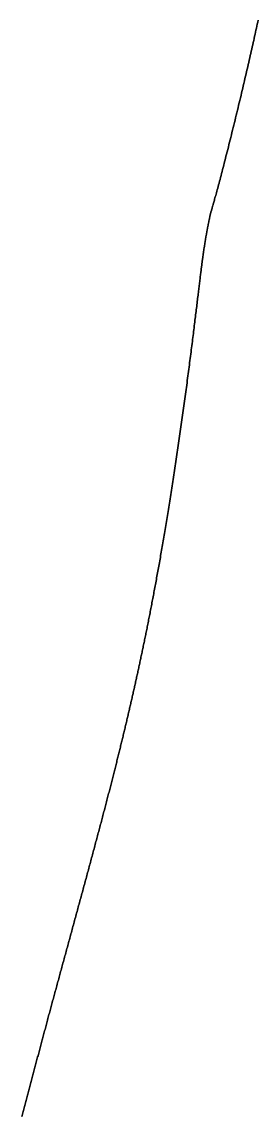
# Model space of a CAD drawing. Header units: inches. Extents: x 130170 to 284068, y 377793 to 804530.
# Drawn here: x 260007.2 to 260018.6, y 741198.5 to 741251.5 of the extents above; entities that cross this region are included whole.
import ezdxf

# ---------------------------------------------------------------- set-up
doc = ezdxf.new("R2010")
doc.units = ezdxf.units.IN
doc.header["$MEASUREMENT"] = 0
doc.layers.add('muni_il', color=7, linetype='Continuous')

msp = doc.modelspace()

# ---------------------------------------------------------------- linework, layer by layer
at = {"layer": 'muni_il'}
for points in [[(260007.191, 741198.468), (260007.207, 741198.529), (260007.223, 741198.589), (260007.239, 741198.65), (260007.255, 741198.711), (260007.271, 741198.771), (260007.287, 741198.832), (260007.303, 741198.893), (260007.319, 741198.953), (260007.335, 741199.014), (260007.351, 741199.075), (260007.367, 741199.136), (260007.383, 741199.197), (260007.399, 741199.258), (260007.415, 741199.319), (260007.432, 741199.38), (260007.448, 741199.441), (260007.464, 741199.502), (260007.48, 741199.563), (260007.496, 741199.625), (260007.512, 741199.686), (260007.529, 741199.747), (260007.545, 741199.808), (260007.561, 741199.87), (260007.577, 741199.931), (260007.594, 741199.993), (260007.61, 741200.054), (260007.626, 741200.116), (260007.642, 741200.178), (260007.659, 741200.239), (260007.675, 741200.301), (260007.691, 741200.363), (260007.708, 741200.425), (260007.724, 741200.487), (260007.741, 741200.549), (260007.757, 741200.611), (260007.774, 741200.673), (260007.79, 741200.735), (260007.806, 741200.797), (260007.823, 741200.859), (260007.839, 741200.922), (260007.856, 741200.984), (260007.873, 741201.046), (260007.889, 741201.109), (260007.906, 741201.171), (260007.923, 741201.234), (260007.939, 741201.297), (260007.956, 741201.36), (260007.973, 741201.422), (260007.989, 741201.485), (260008.006, 741201.548), (260008.023, 741201.611), (260008.04, 741201.675), (260008.057, 741201.738), (260008.073, 741201.801), (260008.09, 741201.864), (260008.107, 741201.928), (260008.124, 741201.991), (260008.141, 741202.055), (260008.158, 741202.119), (260008.175, 741202.182), (260008.192, 741202.246), (260008.209, 741202.31), (260008.227, 741202.374), (260008.244, 741202.438), (260008.261, 741202.502), (260008.278, 741202.567), (260008.295, 741202.631), (260008.313, 741202.696), (260008.33, 741202.76), (260008.347, 741202.825), (260008.365, 741202.889), (260008.382, 741202.954), (260008.399, 741203.019), (260008.417, 741203.084), (260008.434, 741203.149), (260008.452, 741203.215), (260008.47, 741203.28), (260008.487, 741203.345), (260008.505, 741203.411), (260008.522, 741203.476), (260008.54, 741203.542), (260008.558, 741203.608), (260008.576, 741203.674), (260008.594, 741203.74), (260008.611, 741203.806), (260008.629, 741203.872), (260008.647, 741203.939), (260008.665, 741204.005), (260008.683, 741204.072), (260008.701, 741204.138), (260008.719, 741204.205), (260008.737, 741204.272), (260008.756, 741204.339), (260008.774, 741204.406), (260008.792, 741204.473), (260008.81, 741204.541), (260008.829, 741204.608), (260008.847, 741204.676), (260008.865, 741204.743), (260008.884, 741204.811), (260008.902, 741204.879), (260008.921, 741204.947), (260008.939, 741205.015), (260008.958, 741205.083), (260008.976, 741205.152), (260008.995, 741205.22), (260009.014, 741205.289), (260009.032, 741205.357), (260009.051, 741205.426), (260009.07, 741205.495), (260009.089, 741205.564), (260009.107, 741205.633), (260009.126, 741205.702), (260009.145, 741205.772), (260009.164, 741205.841), (260009.183, 741205.91), (260009.202, 741205.98), (260009.221, 741206.05), (260009.24, 741206.12), (260009.259, 741206.19), (260009.278, 741206.26), (260009.297, 741206.33), (260009.317, 741206.4), (260009.336, 741206.47), (260009.355, 741206.541), (260009.374, 741206.611), (260009.394, 741206.682), (260009.413, 741206.753), (260009.432, 741206.823), (260009.452, 741206.894), (260009.471, 741206.965), (260009.491, 741207.036), (260009.51, 741207.107), (260009.53, 741207.179), (260009.549, 741207.25), (260009.569, 741207.322), (260009.588, 741207.393), (260009.608, 741207.465), (260009.627, 741207.536), (260009.647, 741207.608), (260009.667, 741207.68), (260009.686, 741207.752), (260009.706, 741207.823), (260009.726, 741207.895), (260009.745, 741207.967), (260009.765, 741208.039), (260009.785, 741208.112), (260009.804, 741208.184), (260009.824, 741208.256), (260009.844, 741208.328), (260009.864, 741208.401), (260009.884, 741208.473), (260009.903, 741208.545), (260009.923, 741208.618), (260009.943, 741208.69), (260009.963, 741208.763), (260009.982, 741208.835), (260010.002, 741208.908), (260010.022, 741208.981), (260010.042, 741209.053), (260010.062, 741209.126), (260010.081, 741209.198), (260010.101, 741209.271), (260010.121, 741209.344), (260010.141, 741209.416), (260010.161, 741209.489), (260010.18, 741209.562), (260010.2, 741209.634), (260010.22, 741209.707), (260010.24, 741209.78), (260010.259, 741209.852), (260010.279, 741209.925), (260010.299, 741209.997), (260010.319, 741210.07), (260010.338, 741210.143), (260010.358, 741210.215), (260010.377, 741210.287), (260010.397, 741210.36), (260010.417, 741210.432), (260010.436, 741210.505), (260010.456, 741210.577), (260010.475, 741210.649), (260010.495, 741210.721), (260010.514, 741210.793), (260010.534, 741210.865), (260010.553, 741210.937), (260010.573, 741211.009), (260010.592, 741211.081), (260010.611, 741211.153), (260010.63, 741211.224), (260010.65, 741211.296), (260010.669, 741211.367), (260010.688, 741211.439), (260010.707, 741211.51), (260010.726, 741211.581), (260010.745, 741211.653), (260010.764, 741211.724), (260010.783, 741211.795), (260010.802, 741211.865), (260010.821, 741211.936), (260010.84, 741212.007), (260010.859, 741212.077), (260010.878, 741212.147), (260010.896, 741212.218), (260010.915, 741212.288), (260010.934, 741212.358), (260010.952, 741212.427), (260010.971, 741212.497), (260010.989, 741212.567), (260011.007, 741212.636), (260011.026, 741212.705), (260011.044, 741212.774), (260011.062, 741212.843), (260011.08, 741212.912), (260011.099, 741212.981), (260011.117, 741213.049), (260011.134, 741213.118), (260011.152, 741213.186), (260011.17, 741213.254), (260011.188, 741213.322), (260011.206, 741213.39), (260011.224, 741213.457), (260011.241, 741213.525), (260011.259, 741213.592), (260011.276, 741213.659), (260011.294, 741213.726), (260011.311, 741213.792), (260011.328, 741213.859), (260011.345, 741213.925), (260011.363, 741213.991), (260011.38, 741214.057), (260011.397, 741214.123), (260011.414, 741214.189), (260011.431, 741214.254), (260011.448, 741214.319), (260011.464, 741214.384), (260011.481, 741214.449), (260011.498, 741214.514), (260011.514, 741214.578), (260011.531, 741214.643), (260011.547, 741214.707), (260011.563, 741214.771), (260011.58, 741214.834), (260011.596, 741214.898), (260011.612, 741214.961), (260011.628, 741215.024), (260011.644, 741215.087), (260011.66, 741215.15), (260011.676, 741215.213), (260011.692, 741215.275), (260011.707, 741215.337), (260011.723, 741215.399), (260011.738, 741215.461), (260011.754, 741215.523), (260011.769, 741215.584), (260011.785, 741215.646), (260011.8, 741215.707), (260011.815, 741215.768), (260011.83, 741215.829), (260011.845, 741215.889), (260011.861, 741215.95), (260011.876, 741216.01), (260011.89, 741216.07), (260011.905, 741216.13), (260011.92, 741216.19), (260011.935, 741216.249), (260011.949, 741216.309), (260011.964, 741216.368), (260011.978, 741216.427), (260011.993, 741216.486), (260012.007, 741216.545), (260012.022, 741216.603), (260012.036, 741216.662), (260012.05, 741216.72), (260012.064, 741216.778), (260012.078, 741216.836), (260012.092, 741216.894), (260012.106, 741216.952), (260012.12, 741217.01), (260012.134, 741217.067), (260012.148, 741217.125), (260012.162, 741217.182), (260012.175, 741217.239), (260012.189, 741217.296), (260012.203, 741217.353), (260012.216, 741217.41), (260012.23, 741217.466), (260012.243, 741217.523), (260012.257, 741217.579), (260012.27, 741217.636), (260012.283, 741217.692), (260012.297, 741217.748), (260012.31, 741217.804), (260012.323, 741217.861), (260012.336, 741217.917), (260012.349, 741217.972), (260012.362, 741218.028), (260012.375, 741218.084), (260012.388, 741218.14), (260012.401, 741218.195), (260012.414, 741218.251), (260012.427, 741218.307), (260012.44, 741218.362), (260012.453, 741218.418), (260012.465, 741218.473), (260012.478, 741218.529), (260012.491, 741218.584), (260012.504, 741218.639), (260012.516, 741218.695), (260012.529, 741218.75), (260012.542, 741218.805), (260012.554, 741218.861), (260012.567, 741218.916), (260012.579, 741218.972), (260012.592, 741219.027), (260012.604, 741219.082), (260012.617, 741219.138), (260012.629, 741219.193), (260012.642, 741219.249), (260012.654, 741219.304), (260012.667, 741219.36), (260012.679, 741219.416), (260012.692, 741219.472), (260012.704, 741219.527), (260012.716, 741219.583), (260012.729, 741219.639), (260012.741, 741219.695), (260012.754, 741219.751), (260012.766, 741219.808), (260012.778, 741219.864), (260012.791, 741219.92), (260012.803, 741219.977), (260012.815, 741220.033), (260012.828, 741220.09), (260012.84, 741220.147), (260012.853, 741220.204), (260012.865, 741220.261), (260012.877, 741220.319), (260012.89, 741220.376), (260012.902, 741220.434), (260012.915, 741220.491), (260012.927, 741220.549), (260012.939, 741220.607), (260012.952, 741220.666), (260012.964, 741220.724), (260012.977, 741220.783), (260012.989, 741220.842), (260013.002, 741220.901), (260013.014, 741220.96), (260013.027, 741221.02), (260013.039, 741221.079), (260013.052, 741221.139), (260013.064, 741221.2), (260013.077, 741221.26), (260013.09, 741221.321), (260013.102, 741221.382), (260013.115, 741221.443), (260013.128, 741221.504), (260013.14, 741221.566), (260013.153, 741221.628), (260013.166, 741221.69), (260013.179, 741221.753), (260013.192, 741221.816), (260013.204, 741221.879), (260013.217, 741221.942), (260013.23, 741222.006), (260013.243, 741222.07), (260013.256, 741222.135), (260013.269, 741222.199), (260013.282, 741222.264), (260013.296, 741222.33), (260013.309, 741222.396), (260013.322, 741222.462), (260013.335, 741222.529), (260013.348, 741222.595), (260013.362, 741222.663), (260013.375, 741222.73), (260013.388, 741222.798), (260013.402, 741222.867), (260013.415, 741222.936), (260013.429, 741223.005), (260013.442, 741223.075), (260013.456, 741223.145), (260013.469, 741223.215), (260013.483, 741223.286), (260013.497, 741223.358), (260013.511, 741223.43), (260013.525, 741223.502), (260013.538, 741223.575), (260013.552, 741223.648), (260013.566, 741223.722), (260013.58, 741223.796), (260013.594, 741223.87), (260013.608, 741223.945), (260013.623, 741224.021), (260013.637, 741224.097), (260013.651, 741224.174), (260013.665, 741224.251), (260013.68, 741224.328), (260013.694, 741224.406), (260013.709, 741224.485), (260013.723, 741224.564), (260013.738, 741224.644), (260013.752, 741224.724), (260013.767, 741224.805), (260013.782, 741224.886), (260013.796, 741224.968), (260013.811, 741225.05), (260013.826, 741225.133), (260013.841, 741225.216), (260013.856, 741225.301), (260013.871, 741225.385), (260013.886, 741225.47), (260013.901, 741225.556), (260013.916, 741225.642), (260013.931, 741225.729), (260013.947, 741225.816), (260013.962, 741225.904), (260013.977, 741225.993), (260013.993, 741226.082), (260014.008, 741226.172), (260014.024, 741226.262), (260014.039, 741226.353), (260014.055, 741226.444), (260014.071, 741226.536), (260014.086, 741226.629), (260014.102, 741226.722), (260014.118, 741226.816), (260014.134, 741226.91), (260014.149, 741227.005), (260014.165, 741227.1), (260014.181, 741227.196), (260014.197, 741227.293), (260014.213, 741227.39), (260014.229, 741227.488), (260014.245, 741227.586), (260014.261, 741227.685), (260014.278, 741227.784), (260014.294, 741227.884), (260014.31, 741227.984), (260014.326, 741228.085), (260014.343, 741228.187), (260014.359, 741228.289), (260014.375, 741228.392), (260014.392, 741228.495), (260014.408, 741228.598), (260014.424, 741228.702), (260014.441, 741228.807), (260014.457, 741228.912), (260014.474, 741229.017), (260014.49, 741229.123), (260014.507, 741229.229), (260014.523, 741229.336), (260014.54, 741229.444), (260014.556, 741229.551), (260014.573, 741229.659), (260014.589, 741229.768), (260014.606, 741229.877), (260014.622, 741229.986), (260014.639, 741230.095), (260014.655, 741230.205), (260014.672, 741230.315), (260014.688, 741230.426), (260014.705, 741230.537), (260014.721, 741230.648), (260014.738, 741230.759), (260014.754, 741230.871), (260014.77, 741230.983), (260014.787, 741231.094), (260014.803, 741231.207), (260014.819, 741231.319), (260014.836, 741231.432), (260014.852, 741231.545), (260014.868, 741231.657), (260014.884, 741231.77), (260014.9, 741231.883), (260014.916, 741231.996), (260014.932, 741232.109), (260014.948, 741232.223), (260014.964, 741232.336), (260014.98, 741232.449), (260014.996, 741232.562), (260015.012, 741232.675), (260015.027, 741232.788), (260015.043, 741232.9), (260015.058, 741233.013), (260015.074, 741233.125), (260015.089, 741233.238), (260015.104, 741233.35), (260015.12, 741233.462), (260015.135, 741233.573), (260015.15, 741233.684), (260015.165, 741233.795), (260015.179, 741233.906), (260015.194, 741234.016), (260015.209, 741234.126), (260015.223, 741234.236), (260015.238, 741234.345), (260015.252, 741234.453), (260015.266, 741234.562), (260015.281, 741234.669), (260015.295, 741234.776), (260015.308, 741234.883), (260015.322, 741234.989), (260015.336, 741235.094), (260015.349, 741235.199), (260015.363, 741235.303), (260015.376, 741235.407), (260015.389, 741235.509), (260015.402, 741235.611), (260015.415, 741235.713), (260015.428, 741235.813), (260015.441, 741235.913), (260015.453, 741236.012), (260015.465, 741236.11), (260015.478, 741236.208), (260015.49, 741236.304), (260015.502, 741236.4), (260015.513, 741236.495), (260015.525, 741236.588), (260015.537, 741236.681), (260015.548, 741236.773), (260015.559, 741236.864), (260015.57, 741236.954), (260015.581, 741237.043), (260015.592, 741237.131), (260015.603, 741237.218), (260015.613, 741237.305), (260015.623, 741237.389), (260015.634, 741237.473), (260015.644, 741237.556), (260015.654, 741237.638), (260015.663, 741237.719), (260015.673, 741237.799), (260015.683, 741237.877), (260015.692, 741237.955), (260015.701, 741238.031), (260015.71, 741238.106), (260015.719, 741238.181), (260015.728, 741238.254), (260015.737, 741238.326), (260015.745, 741238.397), (260015.754, 741238.467), (260015.762, 741238.535), (260015.77, 741238.603), (260015.778, 741238.67), (260015.786, 741238.735), (260015.794, 741238.8), (260015.802, 741238.863), (260015.809, 741238.926), (260015.817, 741238.987), (260015.824, 741239.047), (260015.832, 741239.107), (260015.839, 741239.165), (260015.846, 741239.222), (260015.853, 741239.279), (260015.86, 741239.334), (260015.866, 741239.389), (260015.873, 741239.442), (260015.88, 741239.495), (260015.886, 741239.546), (260015.893, 741239.597), (260015.899, 741239.647), (260015.906, 741239.696), (260015.912, 741239.745), (260015.918, 741239.792), (260015.924, 741239.839), (260015.93, 741239.885), (260015.936, 741239.93), (260015.942, 741239.975), (260015.948, 741240.019), (260015.954, 741240.062), (260015.96, 741240.105), (260015.966, 741240.147), (260015.972, 741240.188), (260015.977, 741240.229), (260015.983, 741240.269), (260015.989, 741240.309), (260015.995, 741240.348), (260016, 741240.387), (260016.006, 741240.426), (260016.012, 741240.464), (260016.017, 741240.501), (260016.023, 741240.538), (260016.028, 741240.575), (260016.034, 741240.612), (260016.04, 741240.648), (260016.045, 741240.684), (260016.051, 741240.719), (260016.057, 741240.755), (260016.062, 741240.79), (260016.068, 741240.825), (260016.074, 741240.86), (260016.08, 741240.894), (260016.085, 741240.929), (260016.091, 741240.963), (260016.097, 741240.997), (260016.103, 741241.031), (260016.109, 741241.065), (260016.114, 741241.099), (260016.12, 741241.132), (260016.126, 741241.166), (260016.132, 741241.199), (260016.138, 741241.233), (260016.144, 741241.266), (260016.15, 741241.3), (260016.156, 741241.333), (260016.162, 741241.366), (260016.169, 741241.399), (260016.175, 741241.433), (260016.181, 741241.466), (260016.187, 741241.499), (260016.194, 741241.532), (260016.2, 741241.565), (260016.206, 741241.598), (260016.212, 741241.63), (260016.219, 741241.663), (260016.225, 741241.695), (260016.232, 741241.728), (260016.238, 741241.76), (260016.244, 741241.792), (260016.251, 741241.824), (260016.257, 741241.856), (260016.264, 741241.887), (260016.27, 741241.918), (260016.276, 741241.949), (260016.283, 741241.98), (260016.289, 741242.01), (260016.295, 741242.039), (260016.302, 741242.069), (260016.308, 741242.097), (260016.314, 741242.126), (260016.32, 741242.153), (260016.364, 741242.321), (260016.373, 741242.351), (260016.378, 741242.366), (260016.383, 741242.382), (260016.388, 741242.399), (260016.393, 741242.417), (260016.399, 741242.437), (260016.405, 741242.458), (260016.412, 741242.482), (260016.419, 741242.508), (260016.428, 741242.536), (260016.436, 741242.566), (260016.446, 741242.6), (260016.456, 741242.636), (260016.467, 741242.674), (260016.479, 741242.716), (260016.492, 741242.761), (260016.505, 741242.808), (260016.519, 741242.859), (260016.534, 741242.912), (260016.55, 741242.969), (260016.566, 741243.028), (260016.583, 741243.091), (260016.601, 741243.156), (260016.62, 741243.225), (260016.639, 741243.296), (260016.659, 741243.37), (260016.68, 741243.447), (260016.701, 741243.526), (260016.723, 741243.608), (260016.746, 741243.693), (260016.769, 741243.78), (260016.793, 741243.87), (260016.817, 741243.961), (260016.842, 741244.055), (260016.867, 741244.151), (260016.893, 741244.25), (260016.919, 741244.35), (260016.945, 741244.452), (260016.972, 741244.555), (260016.999, 741244.66), (260017.027, 741244.767), (260017.055, 741244.876), (260017.083, 741244.986), (260017.111, 741245.097), (260017.14, 741245.209), (260017.168, 741245.322), (260017.197, 741245.436), (260017.227, 741245.552), (260017.256, 741245.668), (260017.285, 741245.785), (260017.315, 741245.902), (260017.344, 741246.02), (260017.374, 741246.139), (260017.403, 741246.258), (260017.433, 741246.377), (260017.462, 741246.497), (260017.492, 741246.617), (260017.521, 741246.737), (260017.551, 741246.858), (260017.58, 741246.978), (260017.609, 741247.098), (260017.639, 741247.218), (260017.668, 741247.338), (260017.696, 741247.458), (260017.725, 741247.578), (260017.754, 741247.697), (260017.782, 741247.816), (260017.811, 741247.934), (260017.839, 741248.053), (260017.867, 741248.171), (260017.895, 741248.288), (260017.922, 741248.405), (260017.95, 741248.521), (260017.977, 741248.636), (260018.004, 741248.751), (260018.03, 741248.866), (260018.057, 741248.979), (260018.083, 741249.093), (260018.109, 741249.205), (260018.135, 741249.317), (260018.16, 741249.428), (260018.186, 741249.538), (260018.211, 741249.647), (260018.235, 741249.756), (260018.26, 741249.864), (260018.284, 741249.971), (260018.308, 741250.077), (260018.332, 741250.183), (260018.356, 741250.288), (260018.379, 741250.392), (260018.402, 741250.495), (260018.425, 741250.597), (260018.448, 741250.699), (260018.47, 741250.8), (260018.492, 741250.9), (260018.514, 741250.999), (260018.536, 741251.097), (260018.557, 741251.195), (260018.578, 741251.292), (260018.599, 741251.388), (260018.62, 741251.484), (260018.64, 741251.578)], [(260018.64, 741251.578), (260018.62, 741251.484), (260018.599, 741251.388), (260018.578, 741251.292), (260018.557, 741251.195), (260018.536, 741251.097), (260018.514, 741250.999), (260018.492, 741250.9), (260018.47, 741250.8), (260018.448, 741250.699), (260018.425, 741250.597), (260018.402, 741250.495), (260018.379, 741250.392), (260018.356, 741250.288), (260018.332, 741250.183), (260018.308, 741250.077), (260018.284, 741249.971), (260018.26, 741249.864), (260018.235, 741249.756), (260018.211, 741249.647), (260018.186, 741249.538), (260018.16, 741249.428), (260018.135, 741249.317), (260018.109, 741249.205), (260018.083, 741249.093), (260018.057, 741248.979), (260018.03, 741248.866), (260018.004, 741248.751), (260017.977, 741248.636), (260017.95, 741248.521), (260017.922, 741248.405), (260017.895, 741248.288), (260017.867, 741248.171), (260017.839, 741248.053), (260017.811, 741247.934), (260017.782, 741247.816), (260017.754, 741247.697), (260017.725, 741247.578), (260017.696, 741247.458), (260017.668, 741247.338), (260017.639, 741247.218), (260017.609, 741247.098), (260017.58, 741246.978), (260017.551, 741246.858), (260017.521, 741246.737), (260017.492, 741246.617), (260017.462, 741246.497), (260017.433, 741246.377), (260017.403, 741246.258), (260017.374, 741246.139), (260017.344, 741246.02), (260017.315, 741245.902), (260017.285, 741245.785), (260017.256, 741245.668), (260017.227, 741245.552), (260017.197, 741245.436), (260017.168, 741245.322), (260017.14, 741245.209), (260017.111, 741245.097), (260017.083, 741244.986), (260017.055, 741244.876), (260017.027, 741244.767), (260016.999, 741244.66), (260016.972, 741244.555), (260016.945, 741244.452), (260016.919, 741244.35), (260016.893, 741244.25), (260016.867, 741244.151), (260016.842, 741244.055), (260016.817, 741243.961), (260016.793, 741243.87), (260016.769, 741243.78), (260016.746, 741243.693), (260016.723, 741243.608), (260016.701, 741243.526), (260016.68, 741243.447), (260016.659, 741243.37), (260016.639, 741243.296), (260016.62, 741243.225), (260016.601, 741243.156), (260016.583, 741243.091), (260016.566, 741243.028), (260016.55, 741242.969), (260016.534, 741242.912), (260016.519, 741242.859), (260016.505, 741242.808), (260016.492, 741242.761), (260016.479, 741242.716), (260016.467, 741242.674), (260016.456, 741242.636), (260016.446, 741242.6), (260016.436, 741242.566), (260016.428, 741242.536), (260016.419, 741242.508), (260016.412, 741242.482), (260016.405, 741242.458), (260016.399, 741242.437), (260016.393, 741242.417), (260016.388, 741242.399), (260016.383, 741242.382), (260016.378, 741242.366), (260016.373, 741242.351), (260016.364, 741242.321), (260016.32, 741242.153), (260016.314, 741242.126), (260016.308, 741242.097), (260016.302, 741242.069), (260016.295, 741242.039), (260016.289, 741242.01), (260016.283, 741241.98), (260016.276, 741241.949), (260016.27, 741241.918), (260016.264, 741241.887), (260016.257, 741241.856), (260016.251, 741241.824), (260016.244, 741241.792), (260016.238, 741241.76), (260016.232, 741241.728), (260016.225, 741241.695), (260016.219, 741241.663), (260016.212, 741241.63), (260016.206, 741241.598), (260016.2, 741241.565), (260016.194, 741241.532), (260016.187, 741241.499), (260016.181, 741241.466), (260016.175, 741241.433), (260016.169, 741241.399), (260016.162, 741241.366), (260016.156, 741241.333), (260016.15, 741241.3), (260016.144, 741241.266), (260016.138, 741241.233), (260016.132, 741241.199), (260016.126, 741241.166), (260016.12, 741241.132), (260016.114, 741241.099), (260016.109, 741241.065), (260016.103, 741241.031), (260016.097, 741240.997), (260016.091, 741240.963), (260016.085, 741240.929), (260016.08, 741240.894), (260016.074, 741240.86), (260016.068, 741240.825), (260016.062, 741240.79), (260016.057, 741240.755), (260016.051, 741240.719), (260016.045, 741240.684), (260016.04, 741240.648), (260016.034, 741240.612), (260016.028, 741240.575), (260016.023, 741240.538), (260016.017, 741240.501), (260016.012, 741240.464), (260016.006, 741240.426), (260016, 741240.387), (260015.995, 741240.348), (260015.989, 741240.309), (260015.983, 741240.269), (260015.977, 741240.229), (260015.972, 741240.188), (260015.966, 741240.147), (260015.96, 741240.105), (260015.954, 741240.062), (260015.948, 741240.019), (260015.942, 741239.975), (260015.936, 741239.93), (260015.93, 741239.885), (260015.924, 741239.839), (260015.918, 741239.792), (260015.912, 741239.745), (260015.906, 741239.696), (260015.899, 741239.647), (260015.893, 741239.597), (260015.886, 741239.546), (260015.88, 741239.495), (260015.873, 741239.442), (260015.866, 741239.389), (260015.86, 741239.334), (260015.853, 741239.279), (260015.846, 741239.222), (260015.839, 741239.165), (260015.832, 741239.107), (260015.824, 741239.047), (260015.817, 741238.987), (260015.809, 741238.926), (260015.802, 741238.863), (260015.794, 741238.8), (260015.786, 741238.735), (260015.778, 741238.67), (260015.77, 741238.603), (260015.762, 741238.535), (260015.754, 741238.467), (260015.745, 741238.397), (260015.737, 741238.326), (260015.728, 741238.254), (260015.719, 741238.181), (260015.71, 741238.106), (260015.701, 741238.031), (260015.692, 741237.955), (260015.683, 741237.877), (260015.673, 741237.799), (260015.663, 741237.719), (260015.654, 741237.638), (260015.644, 741237.556), (260015.634, 741237.473), (260015.623, 741237.389), (260015.613, 741237.305), (260015.603, 741237.218), (260015.592, 741237.131), (260015.581, 741237.043), (260015.57, 741236.954), (260015.559, 741236.864), (260015.548, 741236.773), (260015.537, 741236.681), (260015.525, 741236.588), (260015.513, 741236.495), (260015.502, 741236.4), (260015.49, 741236.304), (260015.478, 741236.208), (260015.465, 741236.11), (260015.453, 741236.012), (260015.441, 741235.913), (260015.428, 741235.813), (260015.415, 741235.713), (260015.402, 741235.611), (260015.389, 741235.509), (260015.376, 741235.407), (260015.363, 741235.303), (260015.349, 741235.199), (260015.336, 741235.094), (260015.322, 741234.989), (260015.308, 741234.883), (260015.295, 741234.776), (260015.281, 741234.669), (260015.266, 741234.562), (260015.252, 741234.453), (260015.238, 741234.345), (260015.223, 741234.236), (260015.209, 741234.126), (260015.194, 741234.016), (260015.179, 741233.906), (260015.165, 741233.795), (260015.15, 741233.684), (260015.135, 741233.573), (260015.12, 741233.462), (260015.104, 741233.35), (260015.089, 741233.238), (260015.074, 741233.125), (260015.058, 741233.013), (260015.043, 741232.9), (260015.027, 741232.788), (260015.012, 741232.675), (260014.996, 741232.562), (260014.98, 741232.449), (260014.964, 741232.336), (260014.948, 741232.223), (260014.932, 741232.109), (260014.916, 741231.996), (260014.9, 741231.883), (260014.884, 741231.77), (260014.868, 741231.657), (260014.852, 741231.545), (260014.836, 741231.432), (260014.819, 741231.319), (260014.803, 741231.207), (260014.787, 741231.094), (260014.77, 741230.983), (260014.754, 741230.871), (260014.738, 741230.759), (260014.721, 741230.648), (260014.705, 741230.537), (260014.688, 741230.426), (260014.672, 741230.315), (260014.655, 741230.205), (260014.639, 741230.095), (260014.622, 741229.986), (260014.606, 741229.877), (260014.589, 741229.768), (260014.573, 741229.659), (260014.556, 741229.551), (260014.54, 741229.444), (260014.523, 741229.336), (260014.507, 741229.229), (260014.49, 741229.123), (260014.474, 741229.017), (260014.457, 741228.912), (260014.441, 741228.807), (260014.424, 741228.702), (260014.408, 741228.598), (260014.392, 741228.495), (260014.375, 741228.392), (260014.359, 741228.289), (260014.343, 741228.187), (260014.326, 741228.085), (260014.31, 741227.984), (260014.294, 741227.884), (260014.278, 741227.784), (260014.261, 741227.685), (260014.245, 741227.586), (260014.229, 741227.488), (260014.213, 741227.39), (260014.197, 741227.293), (260014.181, 741227.196), (260014.165, 741227.1), (260014.149, 741227.005), (260014.134, 741226.91), (260014.118, 741226.816), (260014.102, 741226.722), (260014.086, 741226.629), (260014.071, 741226.536), (260014.055, 741226.444), (260014.039, 741226.353), (260014.024, 741226.262), (260014.008, 741226.172), (260013.993, 741226.082), (260013.977, 741225.993), (260013.962, 741225.904), (260013.947, 741225.816), (260013.931, 741225.729), (260013.916, 741225.642), (260013.901, 741225.556), (260013.886, 741225.47), (260013.871, 741225.385), (260013.856, 741225.301), (260013.841, 741225.216), (260013.826, 741225.133), (260013.811, 741225.05), (260013.796, 741224.968), (260013.782, 741224.886), (260013.767, 741224.805), (260013.752, 741224.724), (260013.738, 741224.644), (260013.723, 741224.564), (260013.709, 741224.485), (260013.694, 741224.406), (260013.68, 741224.328), (260013.665, 741224.251), (260013.651, 741224.174), (260013.637, 741224.097), (260013.623, 741224.021), (260013.608, 741223.945), (260013.594, 741223.87), (260013.58, 741223.796), (260013.566, 741223.722), (260013.552, 741223.648), (260013.538, 741223.575), (260013.525, 741223.502), (260013.511, 741223.43), (260013.497, 741223.358), (260013.483, 741223.286), (260013.469, 741223.215), (260013.456, 741223.145), (260013.442, 741223.075), (260013.429, 741223.005), (260013.415, 741222.936), (260013.402, 741222.867), (260013.388, 741222.798), (260013.375, 741222.73), (260013.362, 741222.663), (260013.348, 741222.595), (260013.335, 741222.529), (260013.322, 741222.462), (260013.309, 741222.396), (260013.296, 741222.33), (260013.282, 741222.264), (260013.269, 741222.199), (260013.256, 741222.135), (260013.243, 741222.07), (260013.23, 741222.006), (260013.217, 741221.942), (260013.204, 741221.879), (260013.192, 741221.816), (260013.179, 741221.753), (260013.166, 741221.69), (260013.153, 741221.628), (260013.14, 741221.566), (260013.128, 741221.504), (260013.115, 741221.443), (260013.102, 741221.382), (260013.09, 741221.321), (260013.077, 741221.26), (260013.064, 741221.2), (260013.052, 741221.139), (260013.039, 741221.079), (260013.027, 741221.02), (260013.014, 741220.96), (260013.002, 741220.901), (260012.989, 741220.842), (260012.977, 741220.783), (260012.964, 741220.724), (260012.952, 741220.666), (260012.939, 741220.607), (260012.927, 741220.549), (260012.915, 741220.491), (260012.902, 741220.434), (260012.89, 741220.376), (260012.877, 741220.319), (260012.865, 741220.261), (260012.853, 741220.204), (260012.84, 741220.147), (260012.828, 741220.09), (260012.815, 741220.033), (260012.803, 741219.977), (260012.791, 741219.92), (260012.778, 741219.864), (260012.766, 741219.808), (260012.754, 741219.751), (260012.741, 741219.695), (260012.729, 741219.639), (260012.716, 741219.583), (260012.704, 741219.527), (260012.692, 741219.472), (260012.679, 741219.416), (260012.667, 741219.36), (260012.654, 741219.304), (260012.642, 741219.249), (260012.629, 741219.193), (260012.617, 741219.138), (260012.604, 741219.082), (260012.592, 741219.027), (260012.579, 741218.972), (260012.567, 741218.916), (260012.554, 741218.861), (260012.542, 741218.805), (260012.529, 741218.75), (260012.516, 741218.695), (260012.504, 741218.639), (260012.491, 741218.584), (260012.478, 741218.529), (260012.465, 741218.473), (260012.453, 741218.418), (260012.44, 741218.362), (260012.427, 741218.307), (260012.414, 741218.251), (260012.401, 741218.195), (260012.388, 741218.14), (260012.375, 741218.084), (260012.362, 741218.028), (260012.349, 741217.972), (260012.336, 741217.917), (260012.323, 741217.861), (260012.31, 741217.804), (260012.297, 741217.748), (260012.283, 741217.692), (260012.27, 741217.636), (260012.257, 741217.579), (260012.243, 741217.523), (260012.23, 741217.466), (260012.216, 741217.41), (260012.203, 741217.353), (260012.189, 741217.296), (260012.175, 741217.239), (260012.162, 741217.182), (260012.148, 741217.125), (260012.134, 741217.067), (260012.12, 741217.01), (260012.106, 741216.952), (260012.092, 741216.894), (260012.078, 741216.836), (260012.064, 741216.778), (260012.05, 741216.72), (260012.036, 741216.662), (260012.022, 741216.603), (260012.007, 741216.545), (260011.993, 741216.486), (260011.978, 741216.427), (260011.964, 741216.368), (260011.949, 741216.309), (260011.935, 741216.249), (260011.92, 741216.19), (260011.905, 741216.13), (260011.89, 741216.07), (260011.876, 741216.01), (260011.861, 741215.95), (260011.845, 741215.889), (260011.83, 741215.829), (260011.815, 741215.768), (260011.8, 741215.707), (260011.785, 741215.646), (260011.769, 741215.584), (260011.754, 741215.523), (260011.738, 741215.461), (260011.723, 741215.399), (260011.707, 741215.337), (260011.692, 741215.275), (260011.676, 741215.213), (260011.66, 741215.15), (260011.644, 741215.087), (260011.628, 741215.024), (260011.612, 741214.961), (260011.596, 741214.898), (260011.58, 741214.834), (260011.563, 741214.771), (260011.547, 741214.707), (260011.531, 741214.643), (260011.514, 741214.578), (260011.498, 741214.514), (260011.481, 741214.449), (260011.464, 741214.384), (260011.448, 741214.319), (260011.431, 741214.254), (260011.414, 741214.189), (260011.397, 741214.123), (260011.38, 741214.057), (260011.363, 741213.991), (260011.345, 741213.925), (260011.328, 741213.859), (260011.311, 741213.792), (260011.294, 741213.726), (260011.276, 741213.659), (260011.259, 741213.592), (260011.241, 741213.525), (260011.224, 741213.457), (260011.206, 741213.39), (260011.188, 741213.322), (260011.17, 741213.254), (260011.152, 741213.186), (260011.134, 741213.118), (260011.117, 741213.049), (260011.099, 741212.981), (260011.08, 741212.912), (260011.062, 741212.843), (260011.044, 741212.774), (260011.026, 741212.705), (260011.007, 741212.636), (260010.989, 741212.567), (260010.971, 741212.497), (260010.952, 741212.427), (260010.934, 741212.358), (260010.915, 741212.288), (260010.896, 741212.218), (260010.878, 741212.147), (260010.859, 741212.077), (260010.84, 741212.007), (260010.821, 741211.936), (260010.802, 741211.865), (260010.783, 741211.795), (260010.764, 741211.724), (260010.745, 741211.653), (260010.726, 741211.581), (260010.707, 741211.51), (260010.688, 741211.439), (260010.669, 741211.367), (260010.65, 741211.296), (260010.63, 741211.224), (260010.611, 741211.153), (260010.592, 741211.081), (260010.573, 741211.009), (260010.553, 741210.937), (260010.534, 741210.865), (260010.514, 741210.793), (260010.495, 741210.721), (260010.475, 741210.649), (260010.456, 741210.577), (260010.436, 741210.505), (260010.417, 741210.432), (260010.397, 741210.36), (260010.377, 741210.287), (260010.358, 741210.215), (260010.338, 741210.143), (260010.319, 741210.07), (260010.299, 741209.997), (260010.279, 741209.925), (260010.259, 741209.852), (260010.24, 741209.78), (260010.22, 741209.707), (260010.2, 741209.634), (260010.18, 741209.562), (260010.161, 741209.489), (260010.141, 741209.416), (260010.121, 741209.344), (260010.101, 741209.271), (260010.081, 741209.198), (260010.062, 741209.126), (260010.042, 741209.053), (260010.022, 741208.981), (260010.002, 741208.908), (260009.982, 741208.835), (260009.963, 741208.763), (260009.943, 741208.69), (260009.923, 741208.618), (260009.903, 741208.545), (260009.884, 741208.473), (260009.864, 741208.401), (260009.844, 741208.328), (260009.824, 741208.256), (260009.804, 741208.184), (260009.785, 741208.112), (260009.765, 741208.039), (260009.745, 741207.967), (260009.726, 741207.895), (260009.706, 741207.823), (260009.686, 741207.752), (260009.667, 741207.68), (260009.647, 741207.608), (260009.627, 741207.536), (260009.608, 741207.465), (260009.588, 741207.393), (260009.569, 741207.322), (260009.549, 741207.25), (260009.53, 741207.179), (260009.51, 741207.107), (260009.491, 741207.036), (260009.471, 741206.965), (260009.452, 741206.894), (260009.432, 741206.823), (260009.413, 741206.753), (260009.394, 741206.682), (260009.374, 741206.611), (260009.355, 741206.541), (260009.336, 741206.47), (260009.317, 741206.4), (260009.297, 741206.33), (260009.278, 741206.26), (260009.259, 741206.19), (260009.24, 741206.12), (260009.221, 741206.05), (260009.202, 741205.98), (260009.183, 741205.91), (260009.164, 741205.841), (260009.145, 741205.772), (260009.126, 741205.702), (260009.107, 741205.633), (260009.089, 741205.564), (260009.07, 741205.495), (260009.051, 741205.426), (260009.032, 741205.357), (260009.014, 741205.289), (260008.995, 741205.22), (260008.976, 741205.152), (260008.958, 741205.083), (260008.939, 741205.015), (260008.921, 741204.947), (260008.902, 741204.879), (260008.884, 741204.811), (260008.865, 741204.743), (260008.847, 741204.676), (260008.829, 741204.608), (260008.81, 741204.541), (260008.792, 741204.473), (260008.774, 741204.406), (260008.756, 741204.339), (260008.737, 741204.272), (260008.719, 741204.205), (260008.701, 741204.138), (260008.683, 741204.072), (260008.665, 741204.005), (260008.647, 741203.939), (260008.629, 741203.872), (260008.611, 741203.806), (260008.594, 741203.74), (260008.576, 741203.674), (260008.558, 741203.608), (260008.54, 741203.542), (260008.522, 741203.476), (260008.505, 741203.411), (260008.487, 741203.345), (260008.47, 741203.28), (260008.452, 741203.215), (260008.434, 741203.149), (260008.417, 741203.084), (260008.399, 741203.019), (260008.382, 741202.954), (260008.365, 741202.889), (260008.347, 741202.825), (260008.33, 741202.76), (260008.313, 741202.696), (260008.295, 741202.631), (260008.278, 741202.567), (260008.261, 741202.502), (260008.244, 741202.438), (260008.227, 741202.374), (260008.209, 741202.31), (260008.192, 741202.246), (260008.175, 741202.182), (260008.158, 741202.119), (260008.141, 741202.055), (260008.124, 741201.991), (260008.107, 741201.928), (260008.09, 741201.864), (260008.073, 741201.801), (260008.057, 741201.738), (260008.04, 741201.675), (260008.023, 741201.611), (260008.006, 741201.548), (260007.989, 741201.485), (260007.973, 741201.422), (260007.956, 741201.36), (260007.939, 741201.297), (260007.923, 741201.234), (260007.906, 741201.171), (260007.889, 741201.109), (260007.873, 741201.046), (260007.856, 741200.984), (260007.839, 741200.922), (260007.823, 741200.859), (260007.806, 741200.797), (260007.79, 741200.735), (260007.774, 741200.673), (260007.757, 741200.611), (260007.741, 741200.549), (260007.724, 741200.487), (260007.708, 741200.425), (260007.691, 741200.363), (260007.675, 741200.301), (260007.659, 741200.239), (260007.642, 741200.178), (260007.626, 741200.116), (260007.61, 741200.054), (260007.594, 741199.993), (260007.577, 741199.931), (260007.561, 741199.87), (260007.545, 741199.808), (260007.529, 741199.747), (260007.512, 741199.686), (260007.496, 741199.625), (260007.48, 741199.563), (260007.464, 741199.502), (260007.448, 741199.441), (260007.432, 741199.38), (260007.415, 741199.319), (260007.399, 741199.258), (260007.383, 741199.197), (260007.367, 741199.136), (260007.351, 741199.075), (260007.335, 741199.014), (260007.319, 741198.953), (260007.303, 741198.893), (260007.287, 741198.832), (260007.271, 741198.771), (260007.255, 741198.711), (260007.239, 741198.65), (260007.223, 741198.589), (260007.207, 741198.529), (260007.191, 741198.468)]]:
    msp.add_lwpolyline(points, dxfattribs=at)

doc.saveas('drawing.dxf')
